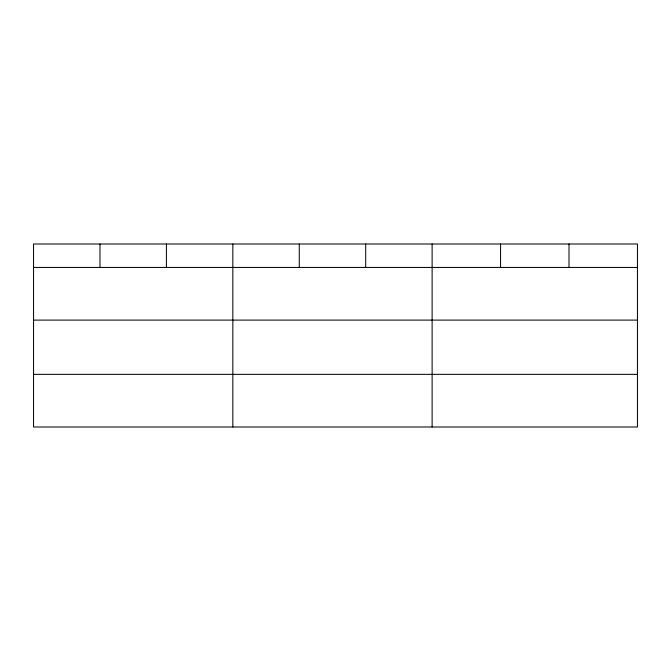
<?xml version="1.0" encoding="UTF-8"?>
<svg xmlns="http://www.w3.org/2000/svg" width="671" height="671" viewBox="0 0 671 671"><rect width="100%" height="100%" fill="white"/><g stroke="black" fill="none" stroke-linecap="round" stroke-linejoin="round"><path stroke-width="1.01" d="M637.45 320.101L637.45 244.001L33.55 244.001L33.55 426.999L637.45 426.999L637.45 320.101L33.55 320.101M33.55 267.444L637.45 267.444M33.55 374.351L637.45 374.351M569.008 244.001L569.008 267.444M500.566 244.001L500.566 267.444M432.124 244.001L432.124 426.999M365.695 244.001L365.695 267.444M299.266 244.001L299.266 267.444M232.837 244.001L232.837 426.999M166.408 244.001L166.408 267.444M99.979 244.001L99.979 267.444"/></g></svg>
